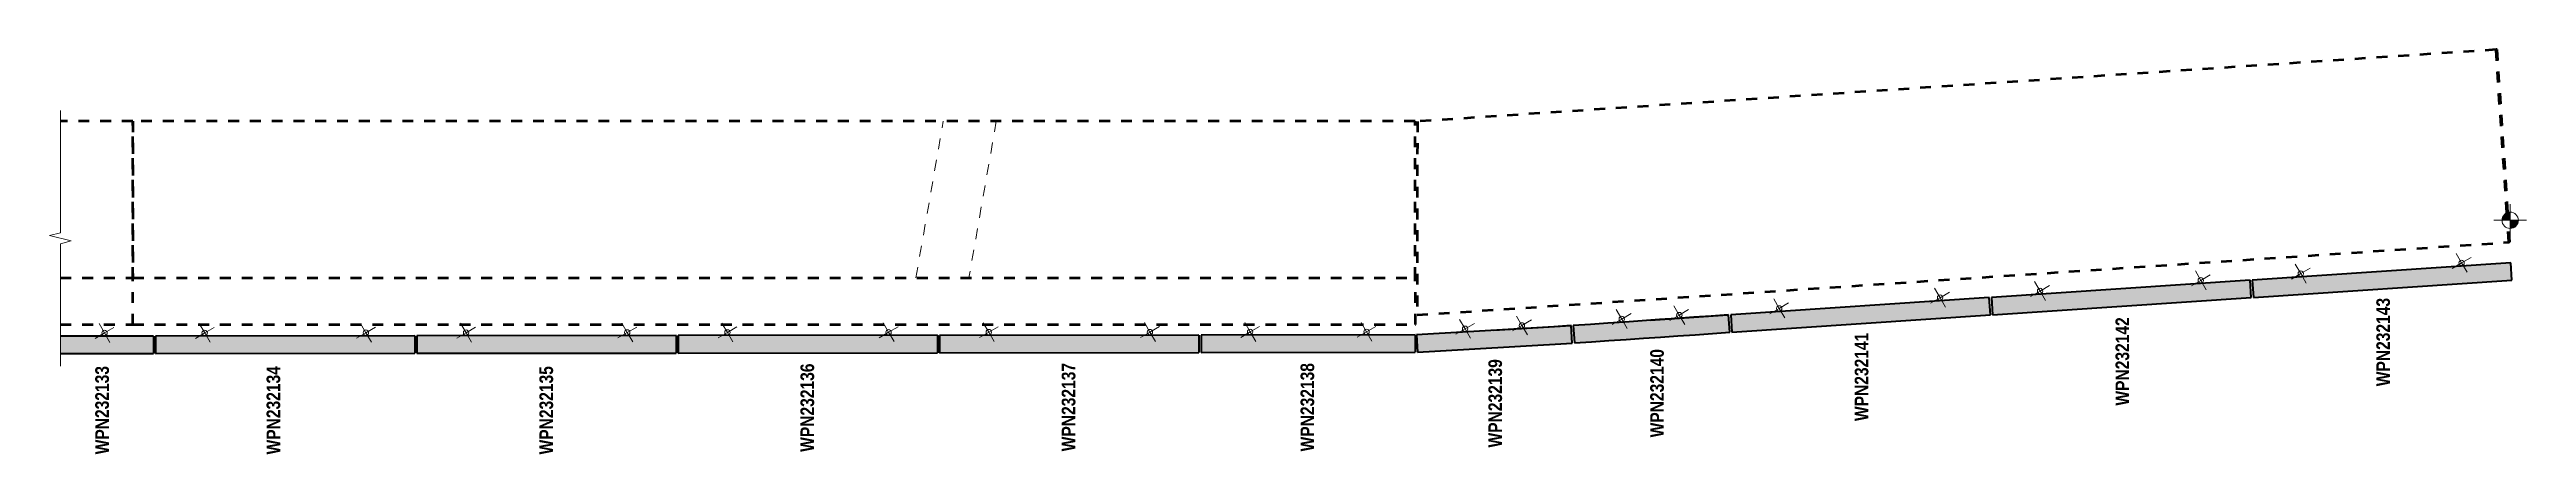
# Model space of a CAD drawing. Header units: metres. Extents: x 0 to 53, y 3 to 547.
# Drawn here: x 2.79 to 25.53, y 542.99 to 546.71 of the extents above.
import ezdxf

# ---------------------------------------------------------------- set-up
doc = ezdxf.new("R2010")
doc.units = ezdxf.units.M
doc.linetypes.add('JacobsDash', pattern=[0.0045, 0.003, -0.0015])
for name, color, linetype, lineweight in [('A-ANNO-NOTE', 7, 'Continuous', 9), ('A-DETL-GENF', 7, 'Continuous', 9), ('A-GENM', 7, 'Continuous', 35), ('A-GENM-IDEN', 7, 'Continuous', 18), ('S-BEAM', 7, 'Continuous', 50), ('S-BEAM-HDLN', 7, 'JacobsDash', 18)]:
    doc.layers.add(name, color=color, linetype=linetype, lineweight=lineweight)
doc.styles.add('Arial Narrow_B', font='ARIALNB.TTF', dxfattribs={"height": 0.125})

# ---------------------------------------------------------------- blocks, each defined once
blk = doc.blocks.new('BR08_20_GEN_WPC_PrecastPanel_Wall__4point - BR08_20_GEN_WPC_PrecastPanel_Wall__4point-8390722-DRG-2873194 - ABUTMENT B AND B2  FASCIA PANEL PLAN')
at = {"layer": 'A-GENM', "true_color": 0xc0c0c0}
blk.add_hatch(color=9, dxfattribs=at).paths.add_polyline_path([(-1107.012, 543.927), (-1105.044, 543.93), (-1105.044, 544.09), (-1107.012, 544.087)])
at = {"layer": 'A-GENM'}
for p, q in [((-1105.044, 544.09), (-1107.012, 544.087)), ((-1107.012, 544.087), (-1107.012, 543.927)), ((-1105.044, 544.09), (-1105.044, 543.93)), ((-1107.012, 543.927), (-1105.044, 543.93))]:
    blk.add_line(p, q, dxfattribs=at)
blk = doc.blocks.new('BR08_20_GEN_WPC_PrecastPanel_Wall__4point - BR08_20_GEN_WPC_PrecastPanel_Wall__4point-8403120-DRG-2873194 - ABUTMENT B AND B2  FASCIA PANEL PLAN')
at = {"layer": 'A-GENM', "true_color": 0xc0c0c0}
blk.add_hatch(color=9, dxfattribs=at).paths.add_polyline_path([(-1109.412, 543.925), (-1107.032, 543.928), (-1107.032, 544.088), (-1109.412, 544.085)])
at = {"layer": 'A-GENM'}
for p, q in [((-1107.032, 544.088), (-1109.412, 544.085)), ((-1109.412, 544.085), (-1109.412, 543.925)), ((-1107.032, 544.088), (-1107.032, 543.928)), ((-1109.412, 543.925), (-1107.032, 543.928))]:
    blk.add_line(p, q, dxfattribs=at)
blk = doc.blocks.new('BR08_20_GEN_WPC_PrecastPanel_Wall__4point - BR08_20_GEN_WPC_PrecastPanel_Wall__4point-8403119-DRG-2873194 - ABUTMENT B AND B2  FASCIA PANEL PLAN')
at = {"layer": 'A-GENM', "true_color": 0xc0c0c0}
blk.add_hatch(color=9, dxfattribs=at).paths.add_polyline_path([(-1111.812, 543.923), (-1109.432, 543.926), (-1109.432, 544.086), (-1111.812, 544.083)])
at = {"layer": 'A-GENM'}
for p, q in [((-1109.432, 544.086), (-1111.812, 544.083)), ((-1111.812, 544.083), (-1111.812, 543.923)), ((-1109.432, 544.086), (-1109.432, 543.926)), ((-1111.812, 543.923), (-1109.432, 543.926))]:
    blk.add_line(p, q, dxfattribs=at)
blk = doc.blocks.new('BR08_20_GEN_WPC_PrecastPanel_Wall__4point - BR08_20_GEN_WPC_PrecastPanel_Wall__4point-8403118-DRG-2873194 - ABUTMENT B AND B2  FASCIA PANEL PLAN')
at = {"layer": 'A-GENM', "true_color": 0xc0c0c0}
blk.add_hatch(color=9, dxfattribs=at).paths.add_polyline_path([(-1114.212, 543.921), (-1111.832, 543.923), (-1111.832, 544.083), (-1114.212, 544.081)])
at = {"layer": 'A-GENM'}
for p, q in [((-1111.832, 544.083), (-1114.212, 544.081)), ((-1114.212, 544.081), (-1114.212, 543.921)), ((-1111.832, 544.083), (-1111.832, 543.923)), ((-1114.212, 543.921), (-1111.832, 543.923))]:
    blk.add_line(p, q, dxfattribs=at)
blk = doc.blocks.new('BR08_20_GEN_WPC_PrecastPanel_Wall__4point - BR08_20_GEN_WPC_PrecastPanel_Wall__4point-8403117-DRG-2873194 - ABUTMENT B AND B2  FASCIA PANEL PLAN')
at = {"layer": 'A-GENM', "true_color": 0xc0c0c0}
blk.add_hatch(color=9, dxfattribs=at).paths.add_polyline_path([(-1116.612, 543.919), (-1114.232, 543.921), (-1114.232, 544.081), (-1116.612, 544.079)])
at = {"layer": 'A-GENM'}
for p, q in [((-1114.232, 544.081), (-1116.612, 544.079)), ((-1116.612, 544.079), (-1116.612, 543.919)), ((-1114.232, 544.081), (-1114.232, 543.921)), ((-1116.612, 543.919), (-1114.232, 543.921))]:
    blk.add_line(p, q, dxfattribs=at)
blk = doc.blocks.new('BR08_20_GEN_WPC_PrecastPanel_Wall__4point - BR08_20_GEN_WPC_PrecastPanel_Wall__4point-8403116-DRG-2873194 - ABUTMENT B AND B2  FASCIA PANEL PLAN')
at = {"layer": 'A-GENM', "true_color": 0xc0c0c0}
blk.add_hatch(color=9, dxfattribs=at).paths.add_polyline_path([(-1117.485, 543.918), (-1116.632, 543.919), (-1116.632, 544.079), (-1117.485, 544.078)])
at = {"layer": 'A-GENM'}
for p, q in [((-1116.632, 544.079), (-1117.485, 544.078)), ((-1116.632, 544.079), (-1116.632, 543.919)), ((-1117.485, 543.918), (-1116.632, 543.919))]:
    blk.add_line(p, q, dxfattribs=at)
blk = doc.blocks.new('BR08_20_GEN_WPC_PrecastPanel_Wall__4point - BR08_20_GEN_WPC_PrecastPanel_Wall__4point-8633954-DRG-2873194 - ABUTMENT B AND B2  FASCIA PANEL PLAN')
at = {"layer": 'A-GENM', "true_color": 0xc0c0c0}
blk.add_hatch(color=9, dxfattribs=at).paths.add_polyline_path([(-1105.024, 543.93), (-1103.603, 544.015), (-1103.613, 544.175), (-1105.033, 544.09)])
at = {"layer": 'A-GENM'}
for p, q in [((-1105.033, 544.09), (-1105.024, 543.93)), ((-1104.323, 544.132), (-1103.613, 544.175)), ((-1103.603, 544.015), (-1103.613, 544.175)), ((-1103.613, 544.175), (-1103.613, 544.175))]:
    blk.add_line(p, q, dxfattribs=at)
at = {"layer": 'A-GENM', "flags": 128}
for points in [[(-1103.613, 544.175), (-1103.771, 544.165), (-1103.928, 544.156), (-1104.086, 544.146), (-1104.244, 544.137), (-1104.402, 544.128), (-1104.56, 544.118), (-1104.718, 544.109), (-1104.876, 544.099), (-1105.033, 544.09)], [(-1105.024, 543.93), (-1104.866, 543.94), (-1104.708, 543.949), (-1104.55, 543.958), (-1104.392, 543.968), (-1104.235, 543.977), (-1104.077, 543.987), (-1103.919, 543.996), (-1103.761, 544.005), (-1103.603, 544.015)]]:
    blk.add_lwpolyline(points, dxfattribs=at)
blk = doc.blocks.new('BR08_20_GEN_WPC_PrecastPanel_Wall__4point - BR08_20_GEN_WPC_PrecastPanel_Wall__4point-8633951-DRG-2873194 - ABUTMENT B AND B2  FASCIA PANEL PLAN')
at = {"layer": 'A-GENM', "true_color": 0xc0c0c0}
blk.add_hatch(color=9, dxfattribs=at).paths.add_polyline_path([(-1102.138, 544.115), (-1099.763, 544.273), (-1099.774, 544.433), (-1102.148, 544.275)])
at = {"layer": 'A-GENM'}
for p, q in [((-1099.774, 544.433), (-1102.148, 544.275)), ((-1099.763, 544.273), (-1099.774, 544.433)), ((-1102.148, 544.275), (-1102.138, 544.115)), ((-1102.138, 544.115), (-1099.763, 544.273))]:
    blk.add_line(p, q, dxfattribs=at)
blk = doc.blocks.new('BR08_20_GEN_WPC_PrecastPanel_Wall__4point - BR08_20_GEN_WPC_PrecastPanel_Wall__4point-8424473-DRG-2873194 - ABUTMENT B AND B2  FASCIA PANEL PLAN')
at = {"layer": 'A-GENM', "true_color": 0xc0c0c0}
blk.add_hatch(color=9, dxfattribs=at).paths.add_polyline_path([(-1097.348, 544.434), (-1094.974, 544.593), (-1094.984, 544.752), (-1097.359, 544.594)])
at = {"layer": 'A-GENM'}
for p, q in [((-1094.984, 544.752), (-1097.359, 544.594)), ((-1097.359, 544.594), (-1097.348, 544.434)), ((-1097.348, 544.434), (-1094.974, 544.593)), ((-1094.974, 544.593), (-1094.984, 544.752))]:
    blk.add_line(p, q, dxfattribs=at)
blk = doc.blocks.new('BR08_20_GEN_WPC_PrecastPanel_Wall__4point - BR08_20_GEN_WPC_PrecastPanel_Wall__4point-8633949-DRG-2873194 - ABUTMENT B AND B2  FASCIA PANEL PLAN')
at = {"layer": 'A-GENM', "true_color": 0xc0c0c0}
blk.add_hatch(color=9, dxfattribs=at).paths.add_polyline_path([(-1103.583, 544.016), (-1102.157, 544.114), (-1102.168, 544.273), (-1103.594, 544.176)])
at = {"layer": 'A-GENM'}
for p, q in [((-1103.594, 544.176), (-1103.583, 544.016)), ((-1102.884, 544.225), (-1102.174, 544.273)), ((-1102.174, 544.273), (-1102.168, 544.273)), ((-1102.157, 544.114), (-1102.168, 544.273))]:
    blk.add_line(p, q, dxfattribs=at)
at = {"layer": 'A-GENM', "flags": 128}
for points in [[(-1102.168, 544.273), (-1102.327, 544.262), (-1102.485, 544.252), (-1102.643, 544.241), (-1102.802, 544.23), (-1102.96, 544.219), (-1103.119, 544.208), (-1103.277, 544.198), (-1103.436, 544.187), (-1103.594, 544.176)], [(-1103.583, 544.016), (-1103.425, 544.027), (-1103.266, 544.038), (-1103.108, 544.049), (-1102.949, 544.06), (-1102.791, 544.07), (-1102.633, 544.081), (-1102.474, 544.092), (-1102.316, 544.103), (-1102.157, 544.114)]]:
    blk.add_lwpolyline(points, dxfattribs=at)
blk = doc.blocks.new('BR08_20_GEN_WPC_PrecastPanel_Wall__4point - BR08_20_GEN_WPC_PrecastPanel_Wall__4point-8634913-DRG-2873194 - ABUTMENT B AND B2  FASCIA PANEL PLAN')
at = {"layer": 'A-GENM', "true_color": 0xc0c0c0}
blk.add_hatch(color=9, dxfattribs=at).paths.add_polyline_path([(-1099.743, 544.275), (-1097.368, 544.433), (-1097.379, 544.593), (-1099.754, 544.434)])
at = {"layer": 'A-GENM'}
for p, q in [((-1097.379, 544.593), (-1099.754, 544.434)), ((-1097.368, 544.433), (-1097.379, 544.593)), ((-1099.754, 544.434), (-1099.743, 544.275)), ((-1099.743, 544.275), (-1097.368, 544.433))]:
    blk.add_line(p, q, dxfattribs=at)
blk = doc.blocks.new('BREAK LINE - INPUT VIEW SCALE_R13 - Std Break-8212451-DRG-2873194 - ABUTMENT B AND B2  FASCIA PANEL PLAN')
at = {"layer": 'A-DETL-GENF'}
for p, q in [((-0.1, 0), (1.025, 0)), ((1.025, 0), (1.05, -0.1)), ((1.05, -0.1), (1.1, 0.1)), ((1.1, 0.1), (1.125, 0)), ((1.125, 0), (2.25, 0))]:
    blk.add_line(p, q, dxfattribs=at)

msp = doc.modelspace()

# ---------------------------------------------------------------- hatches: boundary and pattern name
at = {"layer": 'A-ANNO-NOTE', "lineweight": 5, "true_color": 0x808080}
for points in [[(25.361, 545.143), (25.383, 545.143), (25.383, 545.218), (25.374, 545.217), (25.366, 545.216), (25.358, 545.214), (25.351, 545.21), (25.344, 545.207), (25.337, 545.202), (25.331, 545.197), (25.325, 545.191), (25.32, 545.184), (25.316, 545.177), (25.313, 545.169), (25.31, 545.162), (25.308, 545.154), (25.308, 545.145), (25.308, 545.143)], [(25.383, 545.068), (25.391, 545.068), (25.399, 545.069), (25.407, 545.072), (25.414, 545.075), (25.422, 545.079), (25.428, 545.083), (25.435, 545.089), (25.44, 545.095), (25.445, 545.101), (25.449, 545.108), (25.453, 545.118), (25.455, 545.124), (25.457, 545.132), (25.458, 545.14), (25.458, 545.143), (25.383, 545.143), (25.383, 545.071)]]:
    msp.add_hatch(color=8, dxfattribs=at).paths.add_polyline_path(points)

# ---------------------------------------------------------------- linework, layer by layer
at = {"layer": 'A-ANNO-NOTE', "color": 8, "lineweight": 18, "true_color": 0x808080}
for p, q in [((25.383, 545.143), (25.383, 545.293)), ((25.383, 545.143), (25.233, 545.143)), ((25.383, 545.143), (25.383, 544.993)), ((25.383, 545.143), (25.533, 545.143)), ((24.937, 544.751), (24.887, 544.838)), ((24.937, 544.751), (25.024, 544.801)), ((21.066, 544.493), (21.015, 544.58)), ((21.066, 544.493), (21.152, 544.543)), ((22.542, 544.591), (22.456, 544.541)), ((22.542, 544.591), (22.492, 544.678)), ((22.542, 544.591), (22.629, 544.642)), ((22.542, 544.591), (22.592, 544.505)), ((23.46, 544.653), (23.374, 544.603)), ((23.46, 544.653), (23.41, 544.739)), ((23.46, 544.653), (23.547, 544.703)), ((23.46, 544.653), (23.51, 544.566)), ((24.937, 544.751), (24.851, 544.701)), ((24.937, 544.751), (24.987, 544.665)), ((17.225, 544.236), (17.174, 544.322)), ((17.753, 544.272), (17.703, 544.358)), ((17.753, 544.272), (17.839, 544.322)), ((18.671, 544.333), (18.584, 544.283)), ((18.671, 544.333), (18.621, 544.42)), ((18.671, 544.333), (18.757, 544.384)), ((18.671, 544.333), (18.721, 544.247)), ((20.148, 544.432), (20.061, 544.382)), ((20.148, 544.432), (20.097, 544.518)), ((20.148, 544.432), (20.234, 544.482)), ((20.148, 544.432), (20.198, 544.345)), ((21.066, 544.493), (20.979, 544.443)), ((21.066, 544.493), (21.116, 544.407)), ((3.292, 544.108), (3.206, 544.058)), ((3.292, 544.108), (3.242, 544.194)), ((3.292, 544.108), (3.379, 544.158)), ((3.292, 544.108), (3.342, 544.021)), ((4.212, 544.108), (4.126, 544.058)), ((4.212, 544.108), (4.162, 544.195)), ((4.212, 544.108), (4.299, 544.158)), ((4.212, 544.108), (4.263, 544.022)), ((5.692, 544.11), (5.606, 544.06)), ((5.692, 544.11), (5.642, 544.196)), ((5.692, 544.11), (5.779, 544.16)), ((5.692, 544.11), (5.743, 544.023)), ((6.612, 544.11), (6.526, 544.06)), ((6.612, 544.11), (6.562, 544.197)), ((6.612, 544.11), (6.699, 544.161)), ((6.612, 544.11), (6.663, 544.024)), ((8.092, 544.112), (8.006, 544.062)), ((8.092, 544.112), (8.042, 544.198)), ((8.092, 544.112), (8.179, 544.162)), ((8.092, 544.112), (8.143, 544.025)), ((9.012, 544.113), (8.926, 544.062)), ((9.012, 544.113), (8.962, 544.199)), ((9.012, 544.113), (9.099, 544.163)), ((9.012, 544.113), (9.063, 544.026)), ((10.492, 544.114), (10.406, 544.064)), ((10.492, 544.114), (10.442, 544.201)), ((10.492, 544.114), (10.579, 544.164)), ((10.492, 544.114), (10.542, 544.028)), ((11.412, 544.115), (11.326, 544.065)), ((11.412, 544.115), (11.362, 544.201)), ((11.412, 544.115), (11.499, 544.165)), ((11.412, 544.115), (11.463, 544.028)), ((12.892, 544.116), (12.806, 544.066)), ((12.892, 544.116), (12.842, 544.203)), ((12.892, 544.116), (12.979, 544.166)), ((12.892, 544.116), (12.943, 544.03)), ((13.812, 544.117), (13.726, 544.067)), ((13.812, 544.117), (13.762, 544.203)), ((13.812, 544.117), (13.899, 544.167)), ((13.812, 544.117), (13.863, 544.03)), ((14.881, 544.118), (14.794, 544.068)), ((14.881, 544.118), (14.831, 544.205)), ((14.881, 544.118), (14.967, 544.168)), ((14.881, 544.118), (14.931, 544.032)), ((15.786, 544.146), (15.7, 544.096)), ((15.786, 544.146), (15.736, 544.232)), ((15.786, 544.146), (15.873, 544.196)), ((15.786, 544.146), (15.836, 544.059)), ((16.308, 544.177), (16.222, 544.127)), ((16.308, 544.177), (16.258, 544.263)), ((16.308, 544.177), (16.395, 544.227)), ((16.308, 544.177), (16.359, 544.09)), ((17.225, 544.236), (17.138, 544.185)), ((17.225, 544.236), (17.311, 544.286)), ((17.225, 544.236), (17.275, 544.149)), ((17.753, 544.272), (17.666, 544.221)), ((17.753, 544.272), (17.803, 544.185))]:
    msp.add_line(p, q, dxfattribs=at)
for centre, radius in [((25.383, 545.143), 0.075), ((24.937, 544.751), 0.025), ((22.542, 544.591), 0.025), ((23.46, 544.653), 0.025), ((18.671, 544.333), 0.025), ((20.148, 544.432), 0.025), ((21.066, 544.493), 0.025), ((3.292, 544.108), 0.025), ((4.212, 544.108), 0.025), ((5.692, 544.11), 0.025), ((6.612, 544.11), 0.025), ((8.092, 544.112), 0.025), ((9.012, 544.113), 0.025), ((10.492, 544.114), 0.025), ((11.412, 544.115), 0.025), ((12.892, 544.116), 0.025), ((13.812, 544.117), 0.025), ((14.881, 544.118), 0.025), ((15.786, 544.146), 0.025), ((16.308, 544.177), 0.025), ((17.225, 544.236), 0.025), ((17.753, 544.272), 0.025)]:
    msp.add_circle(centre, radius, dxfattribs=at)
for start, end in [(90, 180), (270, 0)]:
    msp.add_arc((25.383, 545.143), 0.075, start, end, dxfattribs=at)
at = {"layer": 'S-BEAM', "color": 252, "linetype": 'JacobsDash', "true_color": 0x888888}
for p, q in [((25.253, 546.712), (15.348, 546.052)), ((25.263, 546.713), (25.253, 546.712)), ((25.353, 545.211), (25.253, 546.712)), ((25.363, 545.215), (25.263, 546.713)), ((3.552, 546.054), (2.887, 546.054)), ((15.327, 546.054), (3.552, 546.054)), ((3.552, 546.054), (3.552, 544.614)), ((3.552, 544.614), (3.552, 546.054)), ((15.329, 544.614), (15.327, 546.054)), ((15.348, 546.052), (15.345, 544.273)), ((25.371, 544.941), (25.357, 545.143)), ((25.381, 544.942), (25.368, 545.143)), ((15.345, 544.273), (25.371, 544.941)), ((25.375, 544.942), (25.371, 544.941)), ((25.381, 544.942), (25.375, 544.942)), ((2.887, 544.614), (3.552, 544.614)), ((3.552, 544.614), (15.329, 544.614)), ((3.552, 544.184), (3.552, 544.614)), ((3.552, 544.184), (3.552, 544.614)), ((15.33, 544.184), (15.329, 544.614)), ((2.887, 544.184), (3.551, 544.184)), ((3.551, 544.184), (3.552, 544.184)), ((3.552, 544.184), (15.329, 544.184)), ((15.329, 544.184), (15.33, 544.184))]:
    msp.add_line(p, q, dxfattribs=at)
at = {"layer": 'S-BEAM-HDLN', "color": 252, "true_color": 0x888888}
for p, q in [((10.743, 544.614), (10.994, 546.054)), ((11.481, 546.054), (11.23, 544.614))]:
    msp.add_line(p, q, dxfattribs=at)

# ---------------------------------------------------------------- block references
at = {"layer": 'A-DETL-GENF', "rotation": 90.00000000000401}
msp.add_blockref('BREAK LINE - INPUT VIEW SCALE_R13 - Std Break-8212451-DRG-2873194 - ABUTMENT B AND B2  FASCIA PANEL PLAN', (2.887, 543.903), dxfattribs=at)
at = {"layer": 'A-GENM'}
for name in ['BR08_20_GEN_WPC_PrecastPanel_Wall__4point - BR08_20_GEN_WPC_PrecastPanel_Wall__4point-8634913-DRG-2873194 - ABUTMENT B AND B2  FASCIA PANEL PLAN', 'BR08_20_GEN_WPC_PrecastPanel_Wall__4point - BR08_20_GEN_WPC_PrecastPanel_Wall__4point-8424473-DRG-2873194 - ABUTMENT B AND B2  FASCIA PANEL PLAN', 'BR08_20_GEN_WPC_PrecastPanel_Wall__4point - BR08_20_GEN_WPC_PrecastPanel_Wall__4point-8633951-DRG-2873194 - ABUTMENT B AND B2  FASCIA PANEL PLAN', 'BR08_20_GEN_WPC_PrecastPanel_Wall__4point - BR08_20_GEN_WPC_PrecastPanel_Wall__4point-8403116-DRG-2873194 - ABUTMENT B AND B2  FASCIA PANEL PLAN', 'BR08_20_GEN_WPC_PrecastPanel_Wall__4point - BR08_20_GEN_WPC_PrecastPanel_Wall__4point-8403117-DRG-2873194 - ABUTMENT B AND B2  FASCIA PANEL PLAN', 'BR08_20_GEN_WPC_PrecastPanel_Wall__4point - BR08_20_GEN_WPC_PrecastPanel_Wall__4point-8403118-DRG-2873194 - ABUTMENT B AND B2  FASCIA PANEL PLAN', 'BR08_20_GEN_WPC_PrecastPanel_Wall__4point - BR08_20_GEN_WPC_PrecastPanel_Wall__4point-8403119-DRG-2873194 - ABUTMENT B AND B2  FASCIA PANEL PLAN', 'BR08_20_GEN_WPC_PrecastPanel_Wall__4point - BR08_20_GEN_WPC_PrecastPanel_Wall__4point-8403120-DRG-2873194 - ABUTMENT B AND B2  FASCIA PANEL PLAN', 'BR08_20_GEN_WPC_PrecastPanel_Wall__4point - BR08_20_GEN_WPC_PrecastPanel_Wall__4point-8390722-DRG-2873194 - ABUTMENT B AND B2  FASCIA PANEL PLAN', 'BR08_20_GEN_WPC_PrecastPanel_Wall__4point - BR08_20_GEN_WPC_PrecastPanel_Wall__4point-8633954-DRG-2873194 - ABUTMENT B AND B2  FASCIA PANEL PLAN', 'BR08_20_GEN_WPC_PrecastPanel_Wall__4point - BR08_20_GEN_WPC_PrecastPanel_Wall__4point-8633949-DRG-2873194 - ABUTMENT B AND B2  FASCIA PANEL PLAN']:
    msp.add_blockref(name, (1120.373, 0), dxfattribs=at)

# ---------------------------------------------------------------- texts
at = {"layer": 'A-GENM-IDEN', "lineweight": 9, "char_height": 0.125, "attachment_point": 1, "rotation": 90, "style": 'Arial Narrow_B', "bg_fill": 3, "box_fill_scale": 1, "bg_fill_color": 256, "bg_fill_transparency": 0}
for s, insert in [('WPN232133', (3.207, 542.992)), ('WPN232134', (4.78, 542.991)), ('WPN232135', (7.286, 542.991))]:
    msp.add_mtext(s, dxfattribs=dict(at, insert=insert))

# ---------------------------------------------------------------- next in the draw order: texts
for s, insert in [('WPN232143', (24.154, 543.618)), ('WPN232141', (19.364, 543.298)), ('WPN232142', (21.759, 543.44)), ('WPN232139', (16, 543.055)), ('WPN232140', (17.486, 543.148)), ('WPN232136', (9.683, 543.015)), ('WPN232137', (12.082, 543.02)), ('WPN232138', (14.275, 543.019))]:
    msp.add_mtext(s, dxfattribs=dict(at, insert=insert))

doc.saveas('drawing.dxf')
